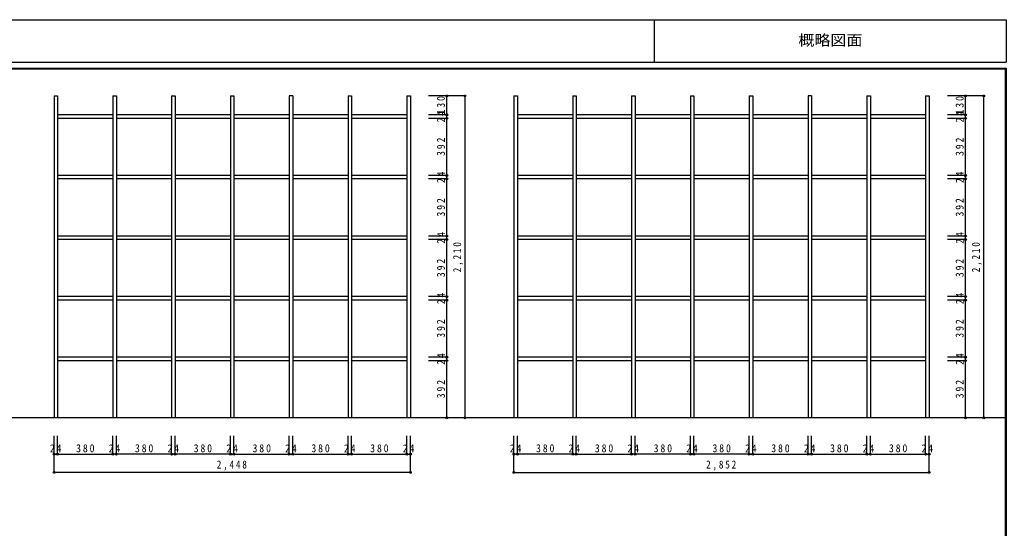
# Model space of a CAD drawing. Units: millimetres at full size, sheet at 1:25. Extents: x -11962 to 10485, y -9055 to 3479.
# Drawn here: x -2027 to 4750, y -12 to 3479 of the extents above; entities that cross this region are included whole.
import ezdxf
from ezdxf.enums import TextEntityAlignment as Align

# ---------------------------------------------------------------- set-up
doc = ezdxf.new("R2010")
doc.units = ezdxf.units.MM
doc.header["$LTSCALE"] = 25
doc.header["$PDMODE"] = 32
doc.header["$PDSIZE"] = 12.5
doc.layers.add('5-0', color=7, linetype='Continuous')
doc.layers.add('F-0', color=6, linetype='Continuous')
doc.styles.add('ＭＳ ゴシック', font='')
doc.styles.get('ＭＳ ゴシック').set_extended_font_data('MS Gothic')

msp = doc.modelspace()

# ---------------------------------------------------------------- linework, layer by layer
at = {"layer": '5-0'}
for p, q in [((-1790.91, 2956.12), (-1766.91, 2956.12)), ((-1790.91, 2956.12), (-1790.91, 746.12)), ((-1766.91, 2956.12), (-1766.91, 746.12)), ((-1386.91, 2956.12), (-1362.91, 2956.12)), ((-1386.91, 2956.12), (-1386.91, 746.12)), ((-1362.91, 2956.12), (-1362.91, 746.12)), ((-982.91, 2956.12), (-958.91, 2956.12)), ((-982.91, 2956.12), (-982.91, 746.12)), ((-958.91, 2956.12), (-958.91, 746.12)), ((-578.91, 2956.12), (-554.91, 2956.12)), ((-578.91, 2956.12), (-578.91, 746.12)), ((-554.91, 2956.12), (-554.91, 746.12)), ((-150.91, 2956.12), (-174.91, 2956.12)), ((-174.91, 2956.12), (-174.91, 746.12)), ((-150.91, 2956.12), (-150.91, 746.12)), ((229.09, 2956.12), (253.09, 2956.12)), ((229.09, 2956.12), (229.09, 746.12)), ((253.09, 2956.12), (253.09, 746.12)), ((633.09, 2956.12), (657.09, 2956.12)), ((633.09, 2956.12), (633.09, 746.12)), ((657.09, 2956.12), (657.09, 746.12)), ((1368.27, 2956.12), (1368.27, 746.12)), ((1368.27, 2956.12), (1392.27, 2956.12)), ((1392.27, 2956.12), (1392.27, 746.12)), ((1772.27, 2956.12), (1772.27, 746.12)), ((1772.27, 2956.12), (1796.27, 2956.12)), ((1796.27, 2956.12), (1796.27, 746.12)), ((2176.27, 2956.12), (2176.27, 746.12)), ((2176.27, 2956.12), (2200.27, 2956.12)), ((2200.27, 2956.12), (2200.27, 746.12)), ((2580.27, 2956.12), (2580.27, 746.12)), ((2580.27, 2956.12), (2604.27, 2956.12)), ((2604.27, 2956.12), (2604.27, 746.12)), ((2984.27, 2956.12), (2984.27, 746.12)), ((2984.27, 2956.12), (3008.27, 2956.12)), ((3008.27, 2956.12), (3008.27, 746.12)), ((3388.27, 2956.12), (3388.27, 746.12)), ((3412.27, 2956.12), (3388.27, 2956.12)), ((3412.27, 2956.12), (3412.27, 746.12)), ((3792.27, 2956.12), (3792.27, 746.12)), ((3792.27, 2956.12), (3816.27, 2956.12)), ((3816.27, 2956.12), (3816.27, 746.12)), ((4196.27, 2956.12), (4196.27, 746.12)), ((4196.27, 2956.12), (4220.27, 2956.12)), ((4220.27, 2956.12), (4220.27, 746.12)), ((-1386.91, 2826.12), (-1766.91, 2826.12)), ((-1386.91, 2802.12), (-1766.91, 2802.12)), ((-982.91, 2826.12), (-1362.91, 2826.12)), ((-982.91, 2802.12), (-1362.91, 2802.12)), ((-578.91, 2826.12), (-958.91, 2826.12)), ((-578.91, 2802.12), (-958.91, 2802.12)), ((-174.91, 2826.12), (-554.91, 2826.12)), ((-174.91, 2802.12), (-554.91, 2802.12)), ((229.09, 2826.12), (-150.91, 2826.12)), ((229.09, 2802.12), (-150.91, 2802.12)), ((633.09, 2826.12), (253.09, 2826.12)), ((633.09, 2802.12), (253.09, 2802.12)), ((1772.27, 2826.12), (1392.27, 2826.12)), ((1772.27, 2802.12), (1392.27, 2802.12)), ((2176.27, 2826.12), (1796.27, 2826.12)), ((2176.27, 2802.12), (1796.27, 2802.12)), ((2580.27, 2826.12), (2200.27, 2826.12)), ((2580.27, 2802.12), (2200.27, 2802.12)), ((2984.27, 2826.12), (2604.27, 2826.12)), ((2984.27, 2802.12), (2604.27, 2802.12)), ((3388.27, 2826.12), (3008.27, 2826.12)), ((3388.27, 2802.12), (3008.27, 2802.12)), ((3792.27, 2826.12), (3412.27, 2826.12)), ((3792.27, 2802.12), (3412.27, 2802.12)), ((4196.27, 2826.12), (3816.27, 2826.12)), ((4196.27, 2802.12), (3816.27, 2802.12)), ((-1386.91, 2410.12), (-1766.91, 2410.12)), ((-1386.91, 2386.12), (-1766.91, 2386.12)), ((-982.91, 2410.12), (-1362.91, 2410.12)), ((-982.91, 2386.12), (-1362.91, 2386.12)), ((-578.91, 2410.12), (-958.91, 2410.12)), ((-578.91, 2386.12), (-958.91, 2386.12)), ((-174.91, 2410.12), (-554.91, 2410.12)), ((-174.91, 2386.12), (-554.91, 2386.12)), ((229.09, 2410.12), (-150.91, 2410.12)), ((229.09, 2386.12), (-150.91, 2386.12)), ((633.09, 2410.12), (253.09, 2410.12)), ((633.09, 2386.12), (253.09, 2386.12)), ((1772.27, 2410.12), (1392.27, 2410.12)), ((1772.27, 2386.12), (1392.27, 2386.12)), ((2176.27, 2410.12), (1796.27, 2410.12)), ((2176.27, 2386.12), (1796.27, 2386.12)), ((2580.27, 2410.12), (2200.27, 2410.12)), ((2580.27, 2386.12), (2200.27, 2386.12)), ((2984.27, 2410.12), (2604.27, 2410.12)), ((2984.27, 2386.12), (2604.27, 2386.12)), ((3388.27, 2410.12), (3008.27, 2410.12)), ((3388.27, 2386.12), (3008.27, 2386.12)), ((3792.27, 2410.12), (3412.27, 2410.12)), ((3792.27, 2386.12), (3412.27, 2386.12)), ((4196.27, 2410.12), (3816.27, 2410.12)), ((4196.27, 2386.12), (3816.27, 2386.12)), ((-1386.91, 1994.12), (-1766.91, 1994.12)), ((-1386.91, 1970.12), (-1766.91, 1970.12)), ((-982.91, 1994.12), (-1362.91, 1994.12)), ((-982.91, 1970.12), (-1362.91, 1970.12)), ((-578.91, 1994.12), (-958.91, 1994.12)), ((-578.91, 1970.12), (-958.91, 1970.12)), ((-174.91, 1994.12), (-554.91, 1994.12)), ((-174.91, 1970.12), (-554.91, 1970.12)), ((229.09, 1994.12), (-150.91, 1994.12)), ((229.09, 1970.12), (-150.91, 1970.12)), ((633.09, 1994.12), (253.09, 1994.12)), ((633.09, 1970.12), (253.09, 1970.12)), ((1772.27, 1994.12), (1392.27, 1994.12)), ((1772.27, 1970.12), (1392.27, 1970.12)), ((2176.27, 1994.12), (1796.27, 1994.12)), ((2176.27, 1970.12), (1796.27, 1970.12)), ((2580.27, 1994.12), (2200.27, 1994.12)), ((2580.27, 1970.12), (2200.27, 1970.12)), ((2984.27, 1994.12), (2604.27, 1994.12)), ((2984.27, 1970.12), (2604.27, 1970.12)), ((3388.27, 1994.12), (3008.27, 1994.12)), ((3388.27, 1970.12), (3008.27, 1970.12)), ((3792.27, 1994.12), (3412.27, 1994.12)), ((3792.27, 1970.12), (3412.27, 1970.12)), ((4196.27, 1994.12), (3816.27, 1994.12)), ((4196.27, 1970.12), (3816.27, 1970.12)), ((-1386.91, 1578.12), (-1766.91, 1578.12)), ((-982.91, 1578.12), (-1362.91, 1578.12)), ((-578.91, 1578.12), (-958.91, 1578.12)), ((-174.91, 1578.12), (-554.91, 1578.12)), ((229.09, 1578.12), (-150.91, 1578.12)), ((633.09, 1578.12), (253.09, 1578.12)), ((1772.27, 1578.12), (1392.27, 1578.12)), ((2176.27, 1578.12), (1796.27, 1578.12)), ((2580.27, 1578.12), (2200.27, 1578.12)), ((2984.27, 1578.12), (2604.27, 1578.12)), ((3388.27, 1578.12), (3008.27, 1578.12)), ((3792.27, 1578.12), (3412.27, 1578.12)), ((4196.27, 1578.12), (3816.27, 1578.12)), ((-1386.91, 1554.12), (-1766.91, 1554.12)), ((-982.91, 1554.12), (-1362.91, 1554.12)), ((-578.91, 1554.12), (-958.91, 1554.12)), ((-174.91, 1554.12), (-554.91, 1554.12)), ((229.09, 1554.12), (-150.91, 1554.12)), ((633.09, 1554.12), (253.09, 1554.12)), ((1772.27, 1554.12), (1392.27, 1554.12)), ((2176.27, 1554.12), (1796.27, 1554.12)), ((2580.27, 1554.12), (2200.27, 1554.12)), ((2984.27, 1554.12), (2604.27, 1554.12)), ((3388.27, 1554.12), (3008.27, 1554.12)), ((3792.27, 1554.12), (3412.27, 1554.12)), ((4196.27, 1554.12), (3816.27, 1554.12)), ((-1386.91, 1162.12), (-1766.91, 1162.12)), ((-982.91, 1162.12), (-1362.91, 1162.12)), ((-578.91, 1162.12), (-958.91, 1162.12)), ((-174.91, 1162.12), (-554.91, 1162.12)), ((229.09, 1162.12), (-150.91, 1162.12)), ((633.09, 1162.12), (253.09, 1162.12)), ((1772.27, 1162.12), (1392.27, 1162.12)), ((2176.27, 1162.12), (1796.27, 1162.12)), ((2580.27, 1162.12), (2200.27, 1162.12)), ((2984.27, 1162.12), (2604.27, 1162.12)), ((3388.27, 1162.12), (3008.27, 1162.12)), ((3792.27, 1162.12), (3412.27, 1162.12)), ((4196.27, 1162.12), (3816.27, 1162.12)), ((-1386.91, 1138.12), (-1766.91, 1138.12)), ((-982.91, 1138.12), (-1362.91, 1138.12)), ((-578.91, 1138.12), (-958.91, 1138.12)), ((-174.91, 1138.12), (-554.91, 1138.12)), ((229.09, 1138.12), (-150.91, 1138.12)), ((633.09, 1138.12), (253.09, 1138.12)), ((1772.27, 1138.12), (1392.27, 1138.12)), ((2176.27, 1138.12), (1796.27, 1138.12)), ((2580.27, 1138.12), (2200.27, 1138.12)), ((2984.27, 1138.12), (2604.27, 1138.12)), ((3388.27, 1138.12), (3008.27, 1138.12)), ((3792.27, 1138.12), (3412.27, 1138.12)), ((4196.27, 1138.12), (3816.27, 1138.12)), ((4741.67, 746.12), (-4991.67, 746.12))]:
    msp.add_line(p, q, dxfattribs=at)
at = {"layer": '5-0', "color": 4}
for p, q in [((907.09, 2956.12), (782.09, 2956.12)), ((1032.09, 2956.12), (907.09, 2956.12)), ((4470.27, 2956.12), (4345.27, 2956.12)), ((4595.27, 2956.12), (4470.27, 2956.12)), ((907.09, 2826.12), (782.09, 2826.12)), ((907.09, 2802.12), (782.09, 2802.12)), ((4470.27, 2826.12), (4345.27, 2826.12)), ((4470.27, 2802.12), (4345.27, 2802.12)), ((907.09, 2410.12), (782.09, 2410.12)), ((907.09, 2386.12), (782.09, 2386.12)), ((4470.27, 2410.12), (4345.27, 2410.12)), ((4470.27, 2386.12), (4345.27, 2386.12)), ((907.09, 1994.12), (782.09, 1994.12)), ((907.09, 1970.12), (782.09, 1970.12)), ((4470.27, 1994.12), (4345.27, 1994.12)), ((4470.27, 1970.12), (4345.27, 1970.12)), ((907.09, 1578.12), (782.09, 1578.12)), ((4470.27, 1578.12), (4345.27, 1578.12)), ((907.09, 1554.12), (782.09, 1554.12)), ((4470.27, 1554.12), (4345.27, 1554.12)), ((907.09, 1162.12), (782.09, 1162.12)), ((4470.27, 1162.12), (4345.27, 1162.12)), ((907.09, 1138.12), (782.09, 1138.12)), ((4470.27, 1138.12), (4345.27, 1138.12)), ((907.09, 746.12), (782.09, 746.12)), ((1032.09, 746.12), (907.09, 746.12)), ((4470.27, 746.12), (4345.27, 746.12)), ((4595.27, 746.12), (4470.27, 746.12)), ((-1790.91, 496.12), (-1790.91, 621.12)), ((-1766.91, 496.12), (-1766.91, 621.12)), ((-1386.91, 496.12), (-1386.91, 621.12)), ((-1386.91, 496.12), (-1386.91, 621.12)), ((-1362.91, 496.12), (-1362.91, 621.12)), ((-982.91, 496.12), (-982.91, 621.12)), ((-982.91, 496.12), (-982.91, 621.12)), ((-958.91, 496.12), (-958.91, 621.12)), ((-578.91, 496.12), (-578.91, 621.12)), ((-578.91, 496.12), (-578.91, 621.12)), ((-554.91, 496.12), (-554.91, 621.12)), ((-174.91, 496.12), (-174.91, 621.12)), ((-150.91, 496.12), (-150.91, 621.12)), ((229.09, 496.12), (229.09, 621.12)), ((253.09, 496.12), (253.09, 621.12)), ((633.09, 496.12), (633.09, 621.12)), ((657.09, 496.12), (657.09, 621.12)), ((1368.27, 496.12), (1368.27, 621.12)), ((1392.27, 496.12), (1392.27, 621.12)), ((1772.27, 496.12), (1772.27, 621.12)), ((1772.27, 496.12), (1772.27, 621.12)), ((1796.27, 496.12), (1796.27, 621.12)), ((2176.27, 496.12), (2176.27, 621.12)), ((2176.27, 496.12), (2176.27, 621.12)), ((2200.27, 496.12), (2200.27, 621.12)), ((2580.27, 496.12), (2580.27, 621.12)), ((2580.27, 496.12), (2580.27, 621.12)), ((2604.27, 496.12), (2604.27, 621.12)), ((2984.27, 496.12), (2984.27, 621.12)), ((2984.27, 496.12), (2984.27, 621.12)), ((3008.27, 496.12), (3008.27, 621.12)), ((3388.27, 496.12), (3388.27, 621.12)), ((3412.27, 496.12), (3412.27, 621.12)), ((3792.27, 496.12), (3792.27, 621.12)), ((3816.27, 496.12), (3816.27, 621.12)), ((4196.27, 496.12), (4196.27, 621.12)), ((4220.27, 496.12), (4220.27, 621.12)), ((-1790.91, 371.12), (-1790.91, 496.12)), ((657.09, 371.12), (657.09, 496.12)), ((1368.27, 371.12), (1368.27, 496.12)), ((4220.27, 371.12), (4220.27, 496.12)), ((4220.27, 371.12), (4220.27, 496.12))]:
    msp.add_line(p, q, dxfattribs=at)
at = {"layer": '5-0', "color": 3}
for p, q in [((907.09, 2826.12), (907.09, 2956.12)), ((1032.09, 746.12), (1032.09, 2956.12)), ((4470.27, 2826.12), (4470.27, 2956.12)), ((4595.27, 746.12), (4595.27, 2956.12)), ((907.09, 2802.12), (907.09, 2826.12)), ((907.09, 2410.12), (907.09, 2802.12)), ((4470.27, 2802.12), (4470.27, 2826.12)), ((4470.27, 2410.12), (4470.27, 2802.12)), ((907.09, 2386.12), (907.09, 2410.12)), ((907.09, 1994.12), (907.09, 2386.12)), ((4470.27, 2386.12), (4470.27, 2410.12)), ((4470.27, 1994.12), (4470.27, 2386.12)), ((907.09, 1970.12), (907.09, 1994.12)), ((907.09, 1578.12), (907.09, 1970.12)), ((4470.27, 1970.12), (4470.27, 1994.12)), ((4470.27, 1578.12), (4470.27, 1970.12)), ((907.09, 1554.12), (907.09, 1578.12)), ((4470.27, 1554.12), (4470.27, 1578.12)), ((907.09, 1162.12), (907.09, 1554.12)), ((4470.27, 1162.12), (4470.27, 1554.12)), ((907.09, 1138.12), (907.09, 1162.12)), ((4470.27, 1138.12), (4470.27, 1162.12)), ((907.09, 746.12), (907.09, 1138.12)), ((4470.27, 746.12), (4470.27, 1138.12)), ((-1790.91, 496.12), (-1766.91, 496.12)), ((-1766.91, 496.12), (-1386.91, 496.12)), ((-1362.91, 496.12), (-1386.91, 496.12)), ((-982.91, 496.12), (-1362.91, 496.12)), ((-958.91, 496.12), (-982.91, 496.12)), ((-578.91, 496.12), (-958.91, 496.12)), ((-578.91, 496.12), (-554.91, 496.12)), ((-554.91, 496.12), (-174.91, 496.12)), ((-174.91, 496.12), (-150.91, 496.12)), ((-150.91, 496.12), (229.09, 496.12)), ((229.09, 496.12), (253.09, 496.12)), ((253.09, 496.12), (633.09, 496.12)), ((633.09, 496.12), (657.09, 496.12)), ((1392.27, 496.12), (1368.27, 496.12)), ((1772.27, 496.12), (1392.27, 496.12)), ((1772.27, 496.12), (1796.27, 496.12)), ((1796.27, 496.12), (2176.27, 496.12)), ((2200.27, 496.12), (2176.27, 496.12)), ((2580.27, 496.12), (2200.27, 496.12)), ((2604.27, 496.12), (2580.27, 496.12)), ((2984.27, 496.12), (2604.27, 496.12)), ((2984.27, 496.12), (3008.27, 496.12)), ((3008.27, 496.12), (3388.27, 496.12)), ((3388.27, 496.12), (3412.27, 496.12)), ((3412.27, 496.12), (3792.27, 496.12)), ((3792.27, 496.12), (3816.27, 496.12)), ((3816.27, 496.12), (4196.27, 496.12)), ((4196.27, 496.12), (4220.27, 496.12)), ((657.09, 371.12), (-1790.91, 371.12)), ((1368.27, 371.12), (4220.27, 371.12))]:
    msp.add_line(p, q, dxfattribs=at)
for p in [(907.09, 2956.12), (1032.09, 2956.12), (4470.27, 2956.12), (4595.27, 2956.12), (907.09, 2826.12), (907.09, 2802.12), (4470.27, 2826.12), (4470.27, 2802.12), (907.09, 2410.12), (907.09, 2386.12), (4470.27, 2410.12), (4470.27, 2386.12), (907.09, 1994.12), (907.09, 1970.12), (4470.27, 1994.12), (4470.27, 1970.12), (907.09, 1578.12), (907.09, 1554.12), (4470.27, 1578.12), (4470.27, 1554.12), (907.09, 1162.12), (4470.27, 1162.12), (907.09, 1138.12), (4470.27, 1138.12), (907.09, 746.12), (1032.09, 746.12), (4470.27, 746.12), (4595.27, 746.12), (-1790.91, 496.12), (-1766.91, 496.12), (-1386.91, 496.12), (-1362.91, 496.12), (-982.91, 496.12), (-958.91, 496.12), (-578.91, 496.12), (-554.91, 496.12), (-174.91, 496.12), (-150.91, 496.12), (229.09, 496.12), (253.09, 496.12), (633.09, 496.12), (657.09, 496.12), (1368.27, 496.12), (1392.27, 496.12), (1772.27, 496.12), (1796.27, 496.12), (2176.27, 496.12), (2200.27, 496.12), (2580.27, 496.12), (2604.27, 496.12), (2984.27, 496.12), (3008.27, 496.12), (3388.27, 496.12), (3412.27, 496.12), (3792.27, 496.12), (3816.27, 496.12), (4196.27, 496.12), (4220.27, 496.12), (-1790.91, 371.12), (657.09, 371.12), (1368.27, 371.12), (4220.27, 371.12)]:
    msp.add_point(p, dxfattribs=at)
at = {"layer": 'F-0'}
for p, q in [((2331.08, 3479.17), (2331.08, 3188.41)), ((-5000, 3188.41), (4750, 3188.41)), ((-5000, 3145.83), (4750, 3145.83)), ((-5000, 3141.67), (4750, 3141.67)), ((4741.67, 3145.83), (4741.67, -3504.17)), ((4745.83, 3145.83), (4745.83, -3504.17)), ((4750, 3145.83), (4750, -3504.17))]:
    msp.add_line(p, q, dxfattribs=at)
msp.add_lwpolyline([(-5000, 3479.17), (4750, 3479.17), (4750, 3188.41)], dxfattribs=at)

# ---------------------------------------------------------------- texts
at = {"layer": '5-0', "char_height": 54.99, "attachment_point": 7, "rotation": 90, "style": 'ＭＳ ゴシック'}
for s, insert in [('\\T1.38;\\W0.9;130', (894.59, 2828.62)), ('\\T1.38;\\W0.9;130', (4457.77, 2828.62)), ('\\T1.36;\\W0.9;24', (894.59, 2773.49)), ('\\T1.36;\\W0.9;24', (4457.77, 2773.49)), ('\\T1.38;\\W0.9;392', (894.59, 2543.62)), ('\\T1.38;\\W0.9;392', (4457.77, 2543.62)), ('\\T1.36;\\W0.9;24', (894.59, 2357.49)), ('\\T1.36;\\W0.9;24', (4457.77, 2357.49)), ('\\T1.38;\\W0.9;392', (894.59, 2127.62)), ('\\T1.38;\\W0.9;392', (4457.77, 2127.62)), ('\\T1.36;\\W0.9;24', (894.59, 1941.49)), ('\\T1.36;\\W0.9;24', (4457.77, 1941.49)), ('\\T1.38;\\W0.85;2,210', (1019.59, 1744.87)), ('\\T1.38;\\W0.85;2,210', (4582.77, 1744.87)), ('\\T1.38;\\W0.9;392', (894.59, 1711.62)), ('\\T1.38;\\W0.9;392', (4457.77, 1711.62)), ('\\T1.36;\\W0.9;24', (894.59, 1525.49)), ('\\T1.36;\\W0.9;24', (4457.77, 1525.49)), ('\\T1.38;\\W0.9;392', (894.59, 1295.62)), ('\\T1.38;\\W0.9;392', (4457.77, 1295.62)), ('\\T1.36;\\W0.9;24', (894.59, 1109.49)), ('\\T1.36;\\W0.9;24', (4457.77, 1109.49)), ('\\T1.38;\\W0.9;392', (894.59, 879.62)), ('\\T1.38;\\W0.9;392', (4457.77, 879.62))]:
    msp.add_mtext(s, dxfattribs=dict(at, insert=insert))
at = {"layer": '5-0', "char_height": 54.99, "attachment_point": 7, "style": 'ＭＳ ゴシック'}
for s, insert in [('\\T1.36;\\W0.9;24', (-1819.53, 508.62)), ('\\T1.38;\\W0.9;380', (-1639.41, 508.62)), ('\\T1.36;\\W0.9;24', (-1415.53, 508.62)), ('\\T1.38;\\W0.9;380', (-1235.41, 508.62)), ('\\T1.36;\\W0.9;24', (-1011.53, 508.62)), ('\\T1.37;\\W0.9;380', (-831.41, 508.62)), ('\\T1.36;\\W0.9;24', (-607.53, 508.62)), ('\\T1.38;\\W0.9;380', (-427.41, 508.62)), ('\\T1.36;\\W0.9;24', (-203.53, 508.62)), ('\\T1.38;\\W0.9;380', (-23.41, 508.62)), ('\\T1.36;\\W0.9;24', (200.47, 508.62)), ('\\T1.38;\\W0.9;380', (380.59, 508.62)), ('\\T1.36;\\W0.9;24', (604.47, 508.62)), ('\\T1.36;\\W0.9;24', (1339.64, 508.62)), ('\\T1.38;\\W0.9;380', (1519.77, 508.62)), ('\\T1.36;\\W0.9;24', (1743.64, 508.62)), ('\\T1.38;\\W0.9;380', (1923.77, 508.62)), ('\\T1.36;\\W0.9;24', (2147.64, 508.62)), ('\\T1.38;\\W0.9;380', (2327.77, 508.62)), ('\\T1.36;\\W0.9;24', (2551.64, 508.62)), ('\\T1.38;\\W0.9;380', (2731.77, 508.62)), ('\\T1.36;\\W0.9;24', (2955.64, 508.62)), ('\\T1.38;\\W0.9;380', (3135.77, 508.62)), ('\\T1.36;\\W0.9;24', (3359.64, 508.62)), ('\\T1.38;\\W0.9;380', (3539.77, 508.62)), ('\\T1.36;\\W0.9;24', (3763.64, 508.62)), ('\\T1.38;\\W0.9;380', (3943.77, 508.62)), ('\\T1.36;\\W0.9;24', (4167.64, 508.62)), ('\\T1.38;\\W0.85;2,448', (-673.16, 383.62)), ('\\T1.38;\\W0.85;2,852', (2688.02, 383.62))]:
    msp.add_mtext(s, dxfattribs=dict(at, insert=insert))
at = {"layer": 'F-0', "color": 7, "style": 'ＭＳ ゴシック', "width": 1.1}
msp.add_text('概略図面', height=73.31, dxfattribs=at).set_placement((3321.79, 3280.23), align=Align.BOTTOM_LEFT)

doc.saveas('drawing.dxf')
